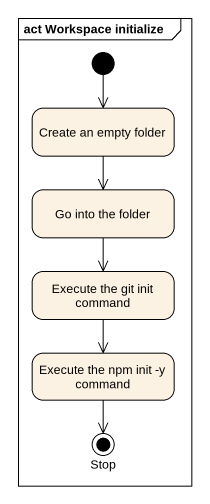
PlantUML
@startuml
mainframe act Workspace initialize
hide empty description
state "Create an empty folder" as Create_an_empty_folder
state "Go into the folder" as Go_into_the_folder
state "Execute the git init command" as Execute_the_git_init_command
state "Execute the npm init -y command" as Execute_the_npm_init_y
state "Stop" as Stop_ <<end>>
[*] --> Create_an_empty_folder
Create_an_empty_folder --> Go_into_the_folder
Go_into_the_folder --> Execute_the_git_init_command
Execute_the_git_init_command --> Execute_the_npm_init_y
Execute_the_npm_init_y --> Stop_
@enduml
